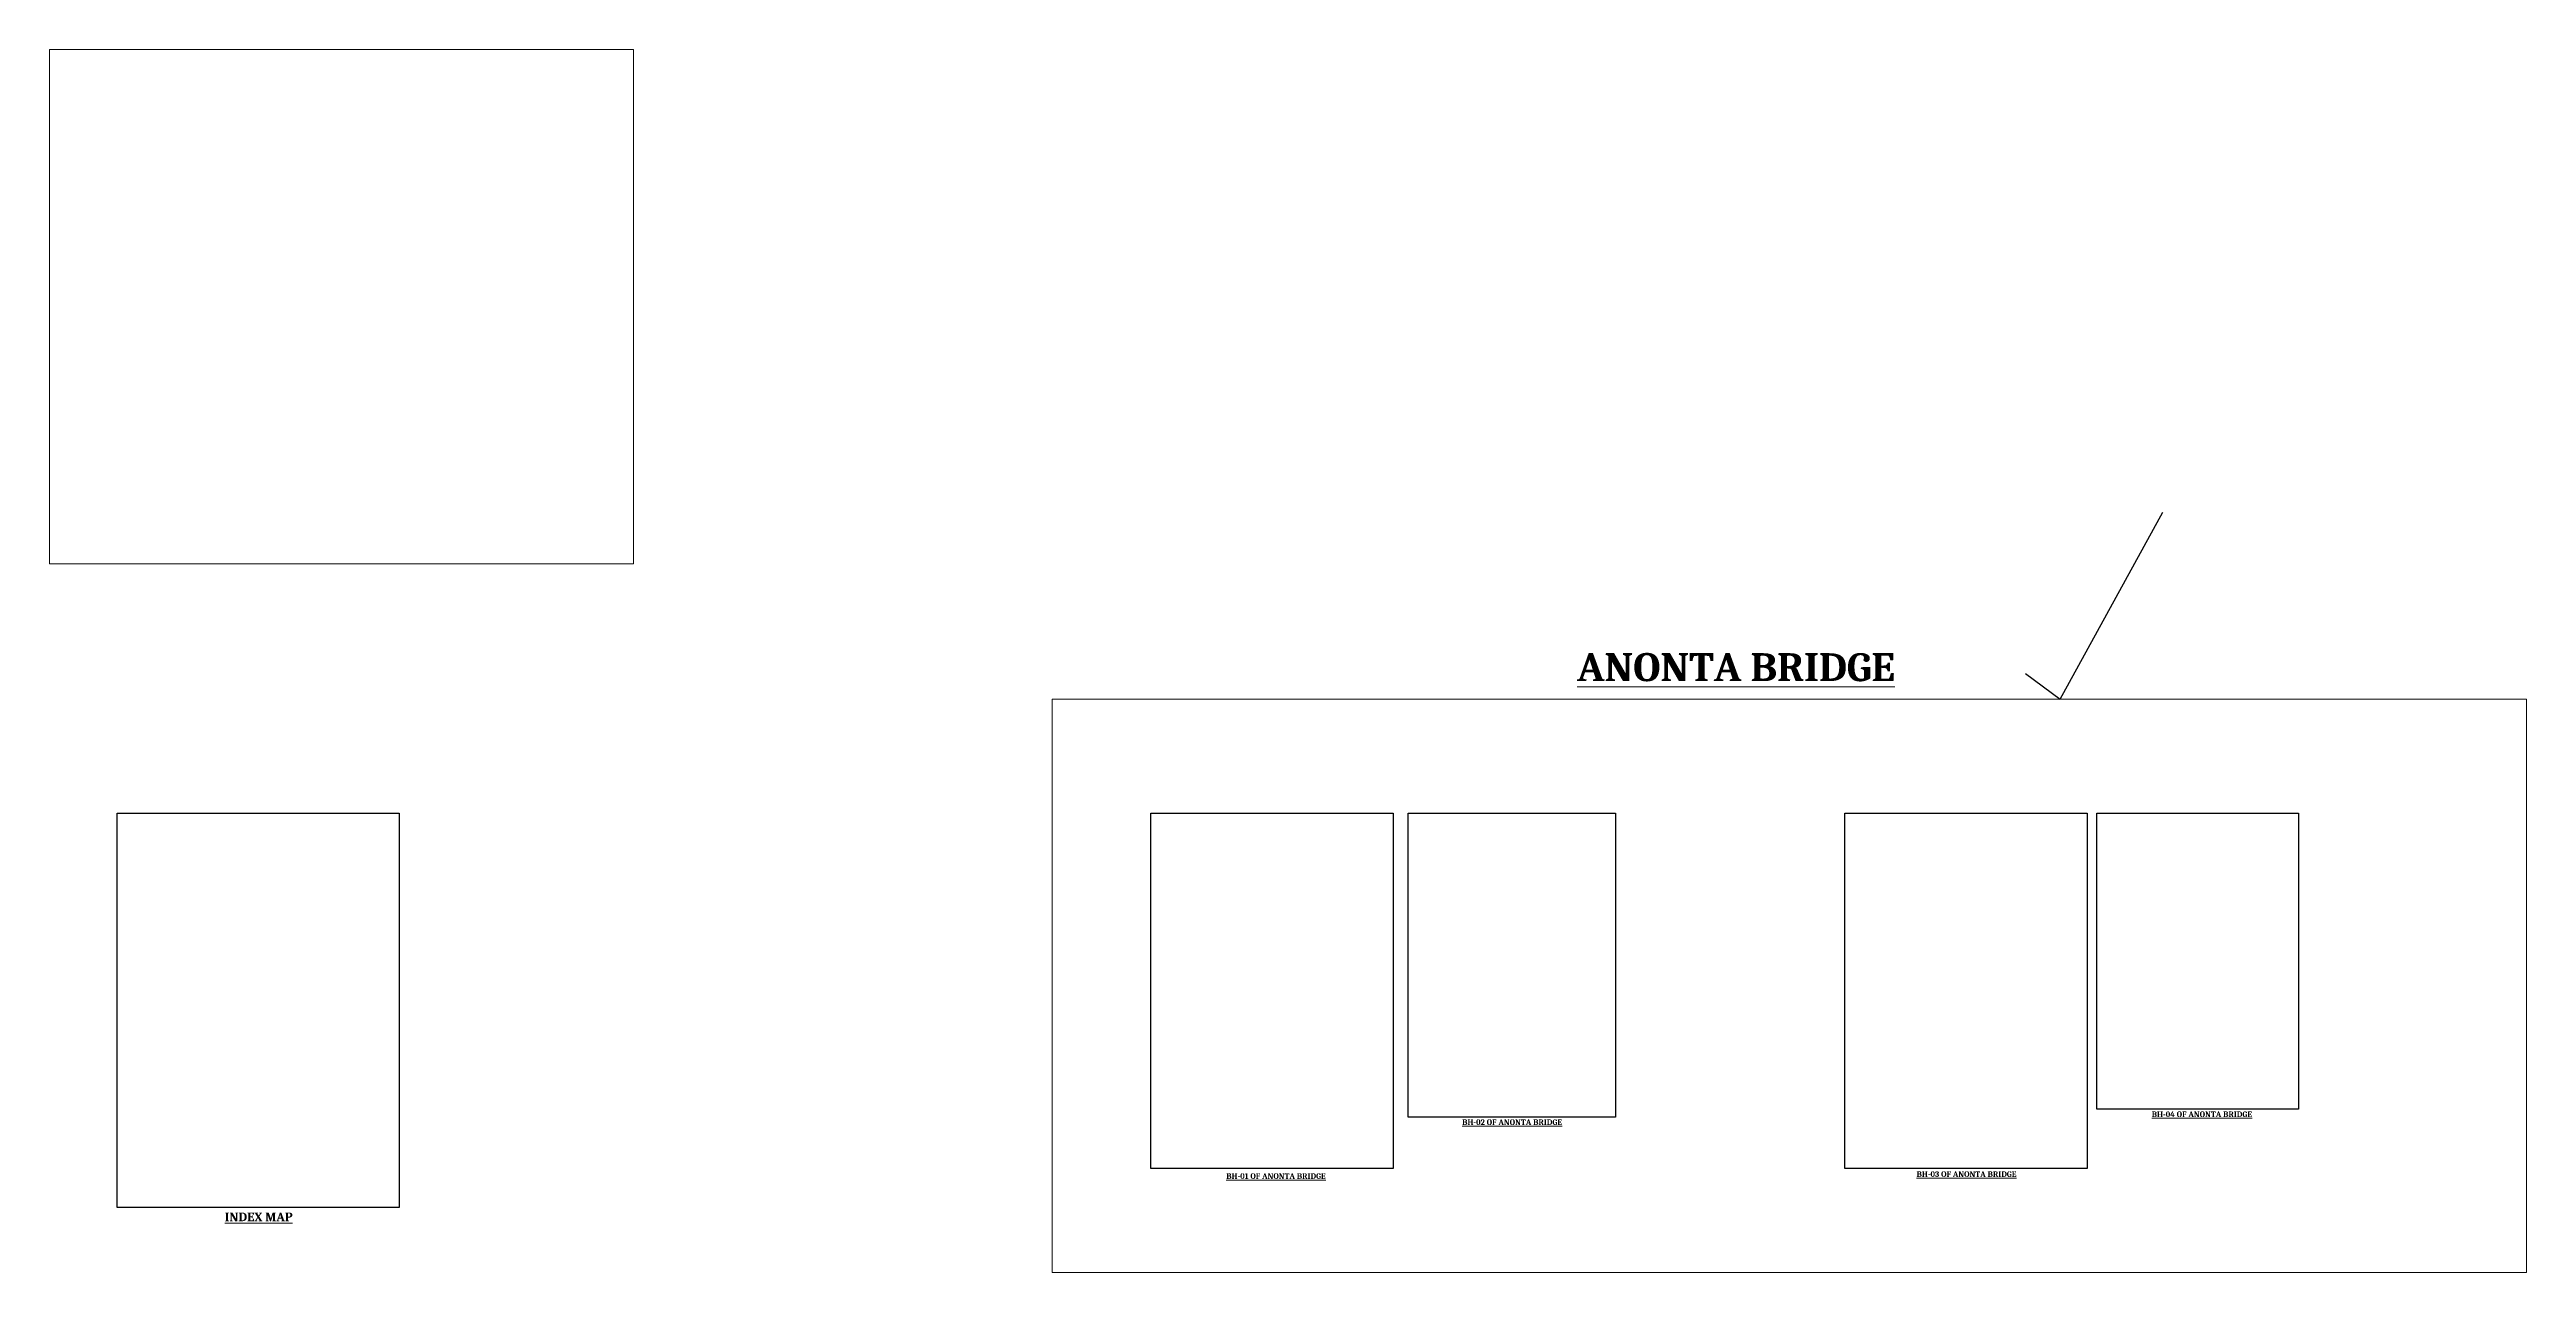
# Model space of a CAD drawing. Header units: millimetres. Extents: x 660635 to 3602845, y -5478610 to -489530.
# Drawn here: x 1245815 to 1643928, y -2683919 to -2487311 of the extents above; entities that cross this region are included whole.
import ezdxf

# ---------------------------------------------------------------- set-up
doc = ezdxf.new("R2010")
doc.units = ezdxf.units.MM
doc.header["$LTSCALE"] = 25
doc.header["$MEASUREMENT"] = 0
doc.layers.get('0').update_dxf_attribs({"lineweight": 13})
doc.layers.get('Defpoints').update_dxf_attribs({"color": 230, "lineweight": 9})
doc.layers.add('SLOPEEARTH', color=3, linetype='Continuous')
doc.styles.add('tynrb', font='timesbd.ttf')
picture_1 = doc.add_image_def('image2.png', size_in_pixel=(514, 719))
picture_2 = doc.add_image_def('image3.jpg', size_in_pixel=(981, 1439))
picture_3 = doc.add_image_def('image4.jpg', size_in_pixel=(981, 1439))
picture_4 = doc.add_image_def('image5.jpg', size_in_pixel=(981, 1439))
picture_5 = doc.add_image_def('image6.jpg', size_in_pixel=(981, 1439))

msp = doc.modelspace()

# ---------------------------------------------------------------- linework, layer by layer
at = {"layer": 'Defpoints', "ltscale": 50}
for points in [[(1245814.6, -2487311.454), (1339678.469, -2487311.454), (1339678.469, -2569979.287), (1245814.6, -2569979.287)], [(1406942.114, -2591773.219), (1643928.278, -2591773.219), (1643928.278, -2683918.536), (1406942.114, -2683918.536)]]:
    msp.add_lwpolyline(points, close=True, dxfattribs=at)
at = {"layer": 'Defpoints', "lineweight": -2, "ltscale": 100}
msp.add_lwpolyline([(1563421.535, -2587621.845), (1569003.144, -2591773.219), (1585482.184, -2561690.224)], dxfattribs=at)

# ---------------------------------------------------------------- texts
at = {"color": 0, "attachment_point": 2, "style": 'tynrb'}
for s, insert, char_height, width in [('{\\fCambria|b1|i0|c0|p18;\\L ANONTA BRIDGE}', (1516135.341, -2584355.201), 4500, 108882.56385), ('{\\fCambria|b1|i0|c0|p18;\\LBH-02 OF ANONTA BRIDGE}', (1480887.365, -2659300.651), 900, 21776.51277), ('{\\fCambria|b1|i0|c0|p18;\\LBH-04 OF ANONTA BRIDGE}', (1591757.173, -2658028.818), 900, 21776.51277), ('{\\fCambria|b1|i0|c0|p18;\\LBH-01 OF ANONTA BRIDGE}', (1442937.967, -2667972.298), 900, 21776.51277), ('{\\fCambria|b1|i0|c0|p18;\\LBH-03 OF ANONTA BRIDGE}', (1553924.98, -2667656.188), 900, 21776.51277), ('{\\fCambria|b1|i0|c0|p18;\\LINDEX MAP}', (1279429.45, -2674287.619), 1400, 21776.51277)]:
    msp.add_mtext(s, dxfattribs=dict(at, insert=insert, char_height=char_height, width=width))

# ---------------------------------------------------------------- pictures from other files: only their frames are drawn
at = {"layer": 'SLOPEEARTH', "lineweight": -2, "ltscale": 100}
image = msp.add_image(picture_1, insert=(1256665.414, -2673496.881), size_in_units=(45334.274, 63415.064), dxfattribs=at)
image.dxf.flags = 7
image = msp.add_image(picture_2, insert=(1422836.609, -2667192.129), size_in_units=(38933.438, 57110.312), dxfattribs=at)
image.dxf.flags = 7
image = msp.add_image(picture_3, insert=(1464181.457, -2658958.796), size_in_units=(33320.582, 48876.98), dxfattribs=at)
image.dxf.flags = 7
image = msp.add_image(picture_4, insert=(1534375.068, -2667192.129), size_in_units=(38933.438, 57110.312), dxfattribs=at)
image.dxf.flags = 7
image = msp.add_image(picture_5, insert=(1574858.006, -2657650.982), size_in_units=(32429.014, 47569.166), dxfattribs=at)
image.dxf.flags = 7

doc.saveas('drawing.dxf')
